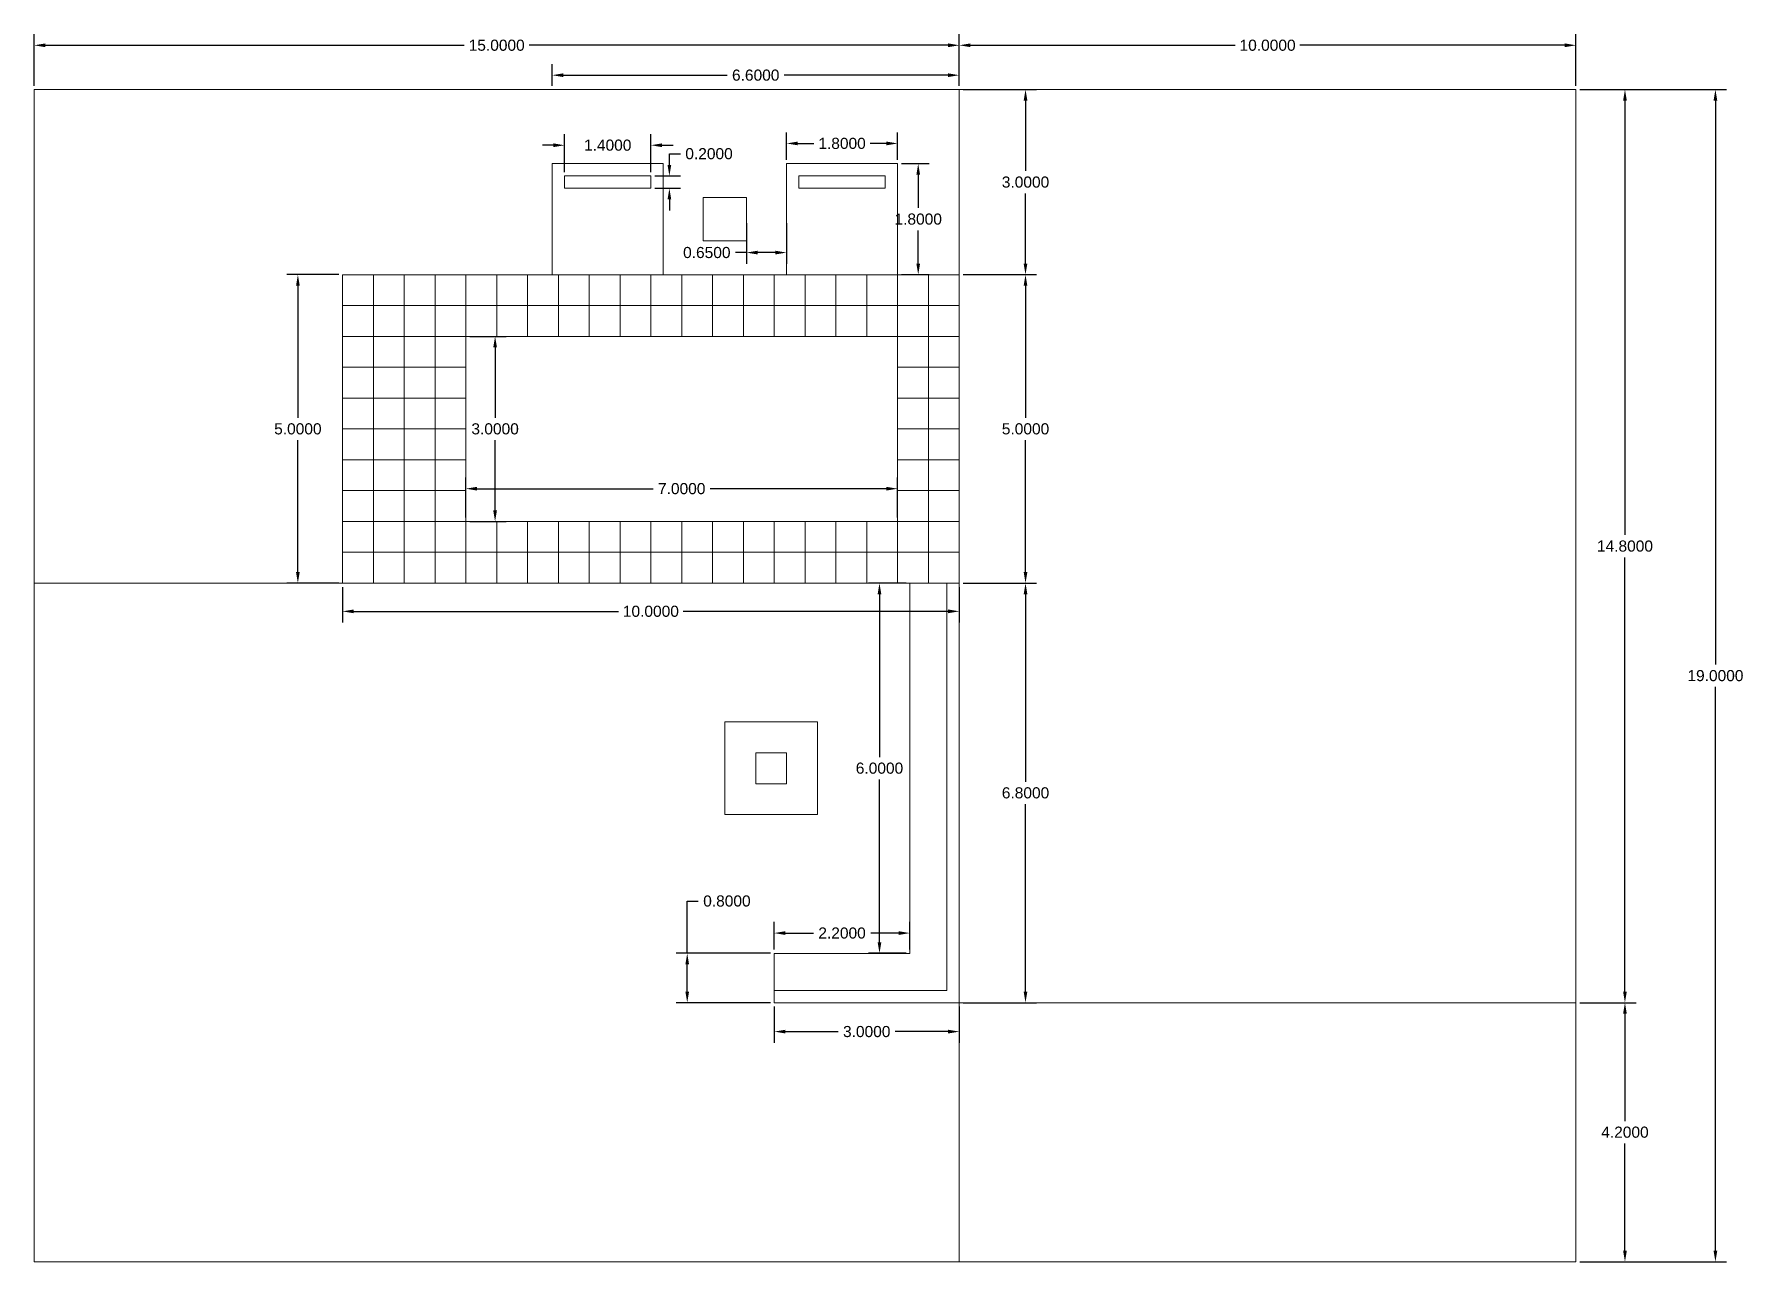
# Model space of a CAD drawing. Header units: millimetres. Extents: x 1283.7 to 1311.4, y 2458.9 to 2478.8.
import ezdxf

# ---------------------------------------------------------------- set-up
doc = ezdxf.new("R2010")
doc.units = ezdxf.units.MM
doc.layers.add('cotas', color=1, linetype='Continuous', lineweight=9)
doc.layers.add('linea', color=7, linetype='Continuous', lineweight=9)
doc.styles.get("Standard").update_dxf_attribs({"font": 'arial.ttf'})
doc.dimstyles.get("Standard").update_dxf_attribs({"dimtxt": 0.18, "dimasz": 0.18, "dimexe": 0.18, "dimexo": 0.0625, "dimgap": 0.09, "dimtad": 0, "dimtih": 1, "dimtoh": 1, "dimdec": 4, "dimzin": 0, "dimdsep": 46, "dimtxsty": 'Standard', "dimcen": 0.09, "dimadec": 0, "dimazin": 0, "dimtfac": 1, "dimtdec": 4, "dimtofl": 0, "dimtmove": 0, "dimatfit": 3, "dimfxl": 1, "dimtolj": 1, "dimtzin": 0, "dimarcsym": 0})

# ---------------------------------------------------------------- blocks, each defined once
blk = doc.blocks.new('*D2')
at = {"layer": 'cotas', "color": 0, "lineweight": -2, "transparency": 16777216}
for p, q in [((1298.801, 2477.897), (1299.993, 2477.897)), ((1299.813, 2477.717), (1299.813, 2476.579)), ((1299.813, 2475.077), (1299.813, 2476.215)), ((1298.801, 2474.897), (1299.993, 2474.897))]:
    blk.add_line(p, q, dxfattribs=at)
at = {"layer": 'cotas', "color": 0, "transparency": 16777216}
for points in [[(1299.783, 2477.717), (1299.843, 2477.717), (1299.813, 2477.897)], [(1299.783, 2475.077), (1299.843, 2475.077), (1299.813, 2474.897)]]:
    blk.add_solid(points, dxfattribs=at)
at = {"layer": 'Defpoints', "color": 0, "transparency": 16777216}
for p in [(1298.738, 2477.897), (1298.738, 2474.897), (1299.813, 2474.897)]:
    blk.add_point(p, dxfattribs=at)
at = {"layer": 'cotas', "color": 0, "transparency": 16777216, "insert": (1299.813, 2476.397), "char_height": 0.18, "attachment_point": 5}
blk.add_mtext('\\A1;3.0000', dxfattribs=at)
blk = doc.blocks.new('*D3')
at = {"layer": 'cotas', "color": 0, "lineweight": -2, "transparency": 16777216}
for p, q in [((1298.801, 2474.897), (1299.993, 2474.897)), ((1299.813, 2474.717), (1299.813, 2472.579)), ((1299.813, 2470.077), (1299.813, 2472.215)), ((1298.801, 2469.897), (1299.993, 2469.897))]:
    blk.add_line(p, q, dxfattribs=at)
at = {"layer": 'cotas', "color": 0, "transparency": 16777216}
for points in [[(1299.783, 2474.717), (1299.843, 2474.717), (1299.813, 2474.897)], [(1299.783, 2470.077), (1299.843, 2470.077), (1299.813, 2469.897)]]:
    blk.add_solid(points, dxfattribs=at)
at = {"layer": 'Defpoints', "color": 0, "transparency": 16777216}
for p in [(1298.738, 2474.897), (1298.738, 2469.897), (1299.813, 2469.897)]:
    blk.add_point(p, dxfattribs=at)
at = {"layer": 'cotas', "color": 0, "transparency": 16777216, "insert": (1299.813, 2472.397), "char_height": 0.18, "attachment_point": 5}
blk.add_mtext('\\A1;5.0000', dxfattribs=at)
blk = doc.blocks.new('*D4')
at = {"layer": 'cotas', "color": 0, "lineweight": -2, "transparency": 16777216}
for p, q in [((1298.801, 2469.897), (1299.993, 2469.897)), ((1299.813, 2469.717), (1299.813, 2466.679)), ((1299.813, 2463.277), (1299.813, 2466.315)), ((1298.801, 2463.097), (1299.993, 2463.097))]:
    blk.add_line(p, q, dxfattribs=at)
at = {"layer": 'cotas', "color": 0, "transparency": 16777216}
for points in [[(1299.783, 2469.717), (1299.843, 2469.717), (1299.813, 2469.897)], [(1299.783, 2463.277), (1299.843, 2463.277), (1299.813, 2463.097)]]:
    blk.add_solid(points, dxfattribs=at)
at = {"layer": 'Defpoints', "color": 0, "transparency": 16777216}
for p in [(1298.738, 2469.897), (1298.738, 2463.097), (1299.813, 2463.097)]:
    blk.add_point(p, dxfattribs=at)
at = {"layer": 'cotas', "color": 0, "transparency": 16777216, "insert": (1299.813, 2466.497), "char_height": 0.18, "attachment_point": 5}
blk.add_mtext('\\A1;6.8000', dxfattribs=at)
blk = doc.blocks.new('*D5')
at = {"layer": 'cotas', "color": 0, "lineweight": -2, "transparency": 16777216}
for p, q in [((1295.738, 2463.034), (1295.738, 2462.448)), ((1298.738, 2463.034), (1298.738, 2462.448)), ((1295.918, 2462.628), (1296.775, 2462.628)), ((1298.558, 2462.628), (1297.701, 2462.628))]:
    blk.add_line(p, q, dxfattribs=at)
at = {"layer": 'cotas', "color": 0, "transparency": 16777216}
for points in [[(1295.918, 2462.658), (1295.918, 2462.598), (1295.738, 2462.628)], [(1298.558, 2462.658), (1298.558, 2462.598), (1298.738, 2462.628)]]:
    blk.add_solid(points, dxfattribs=at)
at = {"layer": 'Defpoints', "color": 0, "transparency": 16777216}
for p in [(1295.738, 2463.097), (1298.738, 2463.097), (1295.738, 2462.628)]:
    blk.add_point(p, dxfattribs=at)
at = {"layer": 'cotas', "color": 0, "transparency": 16777216, "insert": (1297.238, 2462.628), "char_height": 0.18, "attachment_point": 5}
blk.add_mtext('\\A1;3.0000', dxfattribs=at)
blk = doc.blocks.new('*D6')
at = {"layer": 'cotas', "color": 0, "lineweight": -2, "transparency": 16777216}
for p, q in [((1294.327, 2463.897), (1294.327, 2464.744)), ((1294.327, 2464.744), (1294.507, 2464.744)), ((1295.676, 2463.897), (1294.147, 2463.897)), ((1294.327, 2463.277), (1294.327, 2463.717)), ((1295.676, 2463.097), (1294.147, 2463.097))]:
    blk.add_line(p, q, dxfattribs=at)
at = {"layer": 'cotas', "color": 0, "transparency": 16777216}
for points in [[(1294.297, 2463.717), (1294.357, 2463.717), (1294.327, 2463.897)], [(1294.297, 2463.277), (1294.357, 2463.277), (1294.327, 2463.097)]]:
    blk.add_solid(points, dxfattribs=at)
at = {"layer": 'Defpoints', "color": 0, "transparency": 16777216}
for p in [(1294.327, 2463.897), (1295.738, 2463.897), (1295.738, 2463.097)]:
    blk.add_point(p, dxfattribs=at)
at = {"layer": 'cotas', "color": 0, "transparency": 16777216, "insert": (1294.971, 2464.744), "char_height": 0.18, "attachment_point": 5}
blk.add_mtext('\\A1;0.8000', dxfattribs=at)
blk = doc.blocks.new('*D7')
at = {"layer": 'cotas', "color": 0, "lineweight": -2, "transparency": 16777216}
for p, q in [((1297.876, 2469.897), (1297.265, 2469.897)), ((1297.445, 2469.717), (1297.445, 2467.079)), ((1297.445, 2464.077), (1297.445, 2466.715)), ((1297.876, 2463.897), (1297.265, 2463.897))]:
    blk.add_line(p, q, dxfattribs=at)
at = {"layer": 'cotas', "color": 0, "transparency": 16777216}
for points in [[(1297.415, 2469.717), (1297.475, 2469.717), (1297.445, 2469.897)], [(1297.415, 2464.077), (1297.475, 2464.077), (1297.445, 2463.897)]]:
    blk.add_solid(points, dxfattribs=at)
at = {"layer": 'Defpoints', "color": 0, "transparency": 16777216}
for p in [(1297.938, 2469.897), (1297.445, 2463.897), (1297.938, 2463.897)]:
    blk.add_point(p, dxfattribs=at)
at = {"layer": 'cotas', "color": 0, "transparency": 16777216, "insert": (1297.445, 2466.897), "char_height": 0.18, "attachment_point": 5}
blk.add_mtext('\\A1;6.0000', dxfattribs=at)
blk = doc.blocks.new('*D8')
at = {"layer": 'cotas', "color": 0, "lineweight": -2, "transparency": 16777216}
for p, q in [((1295.738, 2463.959), (1295.738, 2464.405)), ((1295.918, 2464.225), (1296.373, 2464.225)), ((1297.758, 2464.225), (1297.303, 2464.225)), ((1297.938, 2463.959), (1297.938, 2464.405))]:
    blk.add_line(p, q, dxfattribs=at)
at = {"layer": 'cotas', "color": 0, "transparency": 16777216}
for points in [[(1295.918, 2464.255), (1295.918, 2464.195), (1295.738, 2464.225)], [(1297.758, 2464.255), (1297.758, 2464.195), (1297.938, 2464.225)]]:
    blk.add_solid(points, dxfattribs=at)
at = {"layer": 'Defpoints', "color": 0, "transparency": 16777216}
for p in [(1297.938, 2464.225), (1295.738, 2463.897), (1297.938, 2463.897)]:
    blk.add_point(p, dxfattribs=at)
at = {"layer": 'cotas', "color": 0, "transparency": 16777216, "insert": (1296.838, 2464.225), "char_height": 0.18, "attachment_point": 5}
blk.add_mtext('\\A1;2.2000', dxfattribs=at)
blk = doc.blocks.new('*D9')
at = {"layer": 'cotas', "color": 0, "lineweight": -2, "transparency": 16777216}
for p, q in [((1295.938, 2476.759), (1295.938, 2477.204)), ((1296.118, 2477.024), (1296.383, 2477.024)), ((1297.558, 2477.024), (1297.293, 2477.024)), ((1297.738, 2476.759), (1297.738, 2477.204))]:
    blk.add_line(p, q, dxfattribs=at)
at = {"layer": 'cotas', "color": 0, "transparency": 16777216}
for points in [[(1296.118, 2477.054), (1296.118, 2476.994), (1295.938, 2477.024)], [(1297.558, 2477.054), (1297.558, 2476.994), (1297.738, 2477.024)]]:
    blk.add_solid(points, dxfattribs=at)
at = {"layer": 'Defpoints', "color": 0, "transparency": 16777216}
for p in [(1295.938, 2477.024), (1295.938, 2476.697), (1297.738, 2476.697)]:
    blk.add_point(p, dxfattribs=at)
at = {"layer": 'cotas', "color": 0, "transparency": 16777216, "insert": (1296.838, 2477.024), "char_height": 0.18, "attachment_point": 5}
blk.add_mtext('\\A1;1.8000', dxfattribs=at)
blk = doc.blocks.new('*D10')
at = {"layer": 'cotas', "color": 0, "lineweight": -2, "transparency": 16777216}
for p, q in [((1297.801, 2476.697), (1298.253, 2476.697)), ((1298.073, 2476.517), (1298.073, 2475.979)), ((1298.073, 2475.077), (1298.073, 2475.615)), ((1297.801, 2474.897), (1298.253, 2474.897))]:
    blk.add_line(p, q, dxfattribs=at)
at = {"layer": 'cotas', "color": 0, "transparency": 16777216}
for points in [[(1298.043, 2476.517), (1298.103, 2476.517), (1298.073, 2476.697)], [(1298.043, 2475.077), (1298.103, 2475.077), (1298.073, 2474.897)]]:
    blk.add_solid(points, dxfattribs=at)
at = {"layer": 'Defpoints', "color": 0, "transparency": 16777216}
for p in [(1297.738, 2476.697), (1297.738, 2474.897), (1298.073, 2474.897)]:
    blk.add_point(p, dxfattribs=at)
at = {"layer": 'cotas', "color": 0, "transparency": 16777216, "insert": (1298.073, 2475.797), "char_height": 0.18, "attachment_point": 5}
blk.add_mtext('\\A1;1.8000', dxfattribs=at)
blk = doc.blocks.new('*D11')
at = {"layer": 'cotas', "color": 0, "lineweight": -2, "transparency": 16777216}
for p, q in [((1292.158, 2476.995), (1291.978, 2476.995)), ((1292.338, 2476.559), (1292.338, 2477.175)), ((1293.738, 2476.559), (1293.738, 2477.175)), ((1293.918, 2476.995), (1294.098, 2476.995))]:
    blk.add_line(p, q, dxfattribs=at)
at = {"layer": 'cotas', "color": 0, "transparency": 16777216}
for points in [[(1292.158, 2477.025), (1292.158, 2476.965), (1292.338, 2476.995)], [(1293.918, 2477.025), (1293.918, 2476.965), (1293.738, 2476.995)]]:
    blk.add_solid(points, dxfattribs=at)
at = {"layer": 'Defpoints', "color": 0, "transparency": 16777216}
for p in [(1292.338, 2476.995), (1292.338, 2476.497), (1293.738, 2476.497)]:
    blk.add_point(p, dxfattribs=at)
at = {"layer": 'cotas', "color": 0, "transparency": 16777216, "insert": (1293.038, 2476.995), "char_height": 0.18, "attachment_point": 5}
blk.add_mtext('\\A1;1.4000', dxfattribs=at)
blk = doc.blocks.new('*D12')
at = {"layer": 'cotas', "color": 0, "lineweight": -2, "transparency": 16777216}
for p, q in [((1294.038, 2476.677), (1294.038, 2476.857)), ((1294.038, 2476.857), (1294.218, 2476.857)), ((1293.801, 2476.497), (1294.218, 2476.497)), ((1293.801, 2476.297), (1294.218, 2476.297)), ((1294.038, 2476.117), (1294.038, 2475.937))]:
    blk.add_line(p, q, dxfattribs=at)
at = {"layer": 'cotas', "color": 0, "transparency": 16777216}
for points in [[(1294.008, 2476.677), (1294.068, 2476.677), (1294.038, 2476.497)], [(1294.008, 2476.117), (1294.068, 2476.117), (1294.038, 2476.297)]]:
    blk.add_solid(points, dxfattribs=at)
at = {"layer": 'Defpoints', "color": 0, "transparency": 16777216}
for p in [(1293.738, 2476.497), (1294.038, 2476.497), (1293.738, 2476.297)]:
    blk.add_point(p, dxfattribs=at)
at = {"layer": 'cotas', "color": 0, "transparency": 16777216, "insert": (1294.681, 2476.857), "char_height": 0.18, "attachment_point": 5}
blk.add_mtext('\\A1;0.2000', dxfattribs=at)
blk = doc.blocks.new('*D13')
at = {"layer": 'cotas', "color": 0, "lineweight": -2, "transparency": 16777216}
for p, q in [((1295.288, 2475.734), (1295.288, 2475.075)), ((1295.938, 2475.734), (1295.938, 2475.075)), ((1295.288, 2475.255), (1295.108, 2475.255)), ((1295.758, 2475.255), (1295.468, 2475.255))]:
    blk.add_line(p, q, dxfattribs=at)
at = {"layer": 'cotas', "color": 0, "transparency": 16777216}
for points in [[(1295.468, 2475.285), (1295.468, 2475.225), (1295.288, 2475.255)], [(1295.758, 2475.285), (1295.758, 2475.225), (1295.938, 2475.255)]]:
    blk.add_solid(points, dxfattribs=at)
at = {"layer": 'Defpoints', "color": 0, "transparency": 16777216}
for p in [(1295.288, 2475.797), (1295.938, 2475.797), (1295.288, 2475.255)]:
    blk.add_point(p, dxfattribs=at)
at = {"layer": 'cotas', "color": 0, "transparency": 16777216, "insert": (1294.645, 2475.255), "char_height": 0.18, "attachment_point": 5}
blk.add_mtext('\\A1;0.6500', dxfattribs=at)
blk = doc.blocks.new('*D14')
at = {"layer": 'cotas', "color": 0, "lineweight": -2, "transparency": 16777216}
for p, q in [((1288.676, 2474.897), (1287.834, 2474.897)), ((1288.014, 2474.717), (1288.014, 2472.579)), ((1288.014, 2470.077), (1288.014, 2472.215)), ((1288.676, 2469.897), (1287.834, 2469.897))]:
    blk.add_line(p, q, dxfattribs=at)
at = {"layer": 'cotas', "color": 0, "transparency": 16777216}
for points in [[(1287.984, 2474.717), (1288.044, 2474.717), (1288.014, 2474.897)], [(1287.984, 2470.077), (1288.044, 2470.077), (1288.014, 2469.897)]]:
    blk.add_solid(points, dxfattribs=at)
at = {"layer": 'Defpoints', "color": 0, "transparency": 16777216}
for p in [(1288.738, 2474.897), (1288.014, 2469.897), (1288.738, 2469.897)]:
    blk.add_point(p, dxfattribs=at)
at = {"layer": 'cotas', "color": 0, "transparency": 16777216, "insert": (1288.014, 2472.397), "char_height": 0.18, "attachment_point": 5}
blk.add_mtext('\\A1;5.0000', dxfattribs=at)
blk = doc.blocks.new('*D15')
at = {"layer": 'cotas', "color": 0, "lineweight": -2, "transparency": 16777216}
for p, q in [((1290.801, 2473.897), (1291.392, 2473.897)), ((1291.212, 2473.717), (1291.212, 2472.579)), ((1291.212, 2471.077), (1291.212, 2472.215)), ((1290.801, 2470.897), (1291.392, 2470.897))]:
    blk.add_line(p, q, dxfattribs=at)
at = {"layer": 'cotas', "color": 0, "transparency": 16777216}
for points in [[(1291.182, 2473.717), (1291.242, 2473.717), (1291.212, 2473.897)], [(1291.182, 2471.077), (1291.242, 2471.077), (1291.212, 2470.897)]]:
    blk.add_solid(points, dxfattribs=at)
at = {"layer": 'Defpoints', "color": 0, "transparency": 16777216}
for p in [(1290.738, 2473.897), (1291.212, 2473.897), (1290.738, 2470.897)]:
    blk.add_point(p, dxfattribs=at)
at = {"layer": 'cotas', "color": 0, "transparency": 16777216, "insert": (1291.212, 2472.397), "char_height": 0.18, "attachment_point": 5}
blk.add_mtext('\\A1;3.0000', dxfattribs=at)
blk = doc.blocks.new('*D16')
at = {"layer": 'cotas', "color": 0, "lineweight": -2, "transparency": 16777216}
for p, q in [((1290.738, 2470.959), (1290.738, 2471.608)), ((1290.918, 2471.428), (1293.775, 2471.428)), ((1297.558, 2471.428), (1294.701, 2471.428)), ((1297.738, 2470.959), (1297.738, 2471.608))]:
    blk.add_line(p, q, dxfattribs=at)
at = {"layer": 'cotas', "color": 0, "transparency": 16777216}
for points in [[(1290.918, 2471.458), (1290.918, 2471.398), (1290.738, 2471.428)], [(1297.558, 2471.458), (1297.558, 2471.398), (1297.738, 2471.428)]]:
    blk.add_solid(points, dxfattribs=at)
at = {"layer": 'Defpoints', "color": 0, "transparency": 16777216}
for p in [(1290.738, 2471.428), (1290.738, 2470.897), (1297.738, 2470.897)]:
    blk.add_point(p, dxfattribs=at)
at = {"layer": 'cotas', "color": 0, "transparency": 16777216, "insert": (1294.238, 2471.428), "char_height": 0.18, "attachment_point": 5}
blk.add_mtext('\\A1;7.0000', dxfattribs=at)
blk = doc.blocks.new('*D17')
at = {"layer": 'cotas', "color": 0, "lineweight": -2, "transparency": 16777216}
for p, q in [((1288.738, 2469.834), (1288.738, 2469.26)), ((1298.738, 2469.834), (1298.738, 2469.26)), ((1288.918, 2469.44), (1293.213, 2469.44)), ((1298.558, 2469.44), (1294.263, 2469.44))]:
    blk.add_line(p, q, dxfattribs=at)
at = {"layer": 'cotas', "color": 0, "transparency": 16777216}
for points in [[(1288.918, 2469.47), (1288.918, 2469.41), (1288.738, 2469.44)], [(1298.558, 2469.47), (1298.558, 2469.41), (1298.738, 2469.44)]]:
    blk.add_solid(points, dxfattribs=at)
at = {"layer": 'Defpoints', "color": 0, "transparency": 16777216}
for p in [(1288.738, 2469.897), (1298.738, 2469.897), (1298.738, 2469.44)]:
    blk.add_point(p, dxfattribs=at)
at = {"layer": 'cotas', "color": 0, "transparency": 16777216, "insert": (1293.738, 2469.44), "char_height": 0.18, "attachment_point": 5}
blk.add_mtext('\\A1;10.0000', dxfattribs=at)
blk = doc.blocks.new('*D18')
at = {"layer": 'cotas', "color": 0, "lineweight": -2, "transparency": 16777216}
for p, q in [((1292.138, 2477.959), (1292.138, 2478.31)), ((1292.318, 2478.13), (1294.974, 2478.13)), ((1298.558, 2478.13), (1295.902, 2478.13)), ((1298.738, 2477.959), (1298.738, 2478.31))]:
    blk.add_line(p, q, dxfattribs=at)
at = {"layer": 'cotas', "color": 0, "transparency": 16777216}
for points in [[(1292.318, 2478.16), (1292.318, 2478.1), (1292.138, 2478.13)], [(1298.558, 2478.16), (1298.558, 2478.1), (1298.738, 2478.13)]]:
    blk.add_solid(points, dxfattribs=at)
at = {"layer": 'Defpoints', "color": 0, "transparency": 16777216}
for p in [(1292.138, 2478.13), (1292.138, 2477.897), (1298.738, 2477.897)]:
    blk.add_point(p, dxfattribs=at)
at = {"layer": 'cotas', "color": 0, "transparency": 16777216, "insert": (1295.438, 2478.13), "char_height": 0.18, "attachment_point": 5}
blk.add_mtext('\\A1;6.6000', dxfattribs=at)
blk = doc.blocks.new('*D19')
at = {"layer": 'cotas', "color": 0, "lineweight": -2, "transparency": 16777216}
for p, q in [((1283.738, 2477.959), (1283.738, 2478.795)), ((1283.918, 2478.615), (1290.713, 2478.615)), ((1298.558, 2478.615), (1291.763, 2478.615)), ((1298.738, 2477.959), (1298.738, 2478.795))]:
    blk.add_line(p, q, dxfattribs=at)
at = {"layer": 'cotas', "color": 0, "transparency": 16777216}
for points in [[(1283.918, 2478.645), (1283.918, 2478.585), (1283.738, 2478.615)], [(1298.558, 2478.645), (1298.558, 2478.585), (1298.738, 2478.615)]]:
    blk.add_solid(points, dxfattribs=at)
at = {"layer": 'Defpoints', "color": 0, "transparency": 16777216}
for p in [(1298.738, 2478.615), (1283.738, 2477.897), (1298.738, 2477.897)]:
    blk.add_point(p, dxfattribs=at)
at = {"layer": 'cotas', "color": 0, "transparency": 16777216, "insert": (1291.238, 2478.615), "char_height": 0.18, "attachment_point": 5}
blk.add_mtext('\\A1;15.0000', dxfattribs=at)
blk = doc.blocks.new('*D20')
at = {"layer": 'cotas', "color": 0, "lineweight": -2, "transparency": 16777216}
for p, q in [((1298.738, 2477.959), (1298.738, 2478.795)), ((1298.918, 2478.615), (1303.213, 2478.615)), ((1308.558, 2478.615), (1304.263, 2478.615)), ((1308.738, 2477.959), (1308.738, 2478.795))]:
    blk.add_line(p, q, dxfattribs=at)
at = {"layer": 'cotas', "color": 0, "transparency": 16777216}
for points in [[(1298.918, 2478.645), (1298.918, 2478.585), (1298.738, 2478.615)], [(1308.558, 2478.645), (1308.558, 2478.585), (1308.738, 2478.615)]]:
    blk.add_solid(points, dxfattribs=at)
at = {"layer": 'Defpoints', "color": 0, "transparency": 16777216}
for p in [(1308.738, 2478.615), (1298.738, 2477.897), (1308.738, 2477.897)]:
    blk.add_point(p, dxfattribs=at)
at = {"layer": 'cotas', "color": 0, "transparency": 16777216, "insert": (1303.738, 2478.615), "char_height": 0.18, "attachment_point": 5}
blk.add_mtext('\\A1;10.0000', dxfattribs=at)
blk = doc.blocks.new('*D21')
at = {"layer": 'cotas', "color": 0, "lineweight": -2, "transparency": 16777216}
for p, q in [((1308.801, 2477.897), (1311.18, 2477.897)), ((1311, 2477.717), (1311, 2468.579)), ((1311, 2459.077), (1311, 2468.215)), ((1308.801, 2458.897), (1311.18, 2458.897))]:
    blk.add_line(p, q, dxfattribs=at)
at = {"layer": 'cotas', "color": 0, "transparency": 16777216}
for points in [[(1310.97, 2477.717), (1311.03, 2477.717), (1311, 2477.897)], [(1310.97, 2459.077), (1311.03, 2459.077), (1311, 2458.897)]]:
    blk.add_solid(points, dxfattribs=at)
at = {"layer": 'Defpoints', "color": 0, "transparency": 16777216}
for p in [(1308.738, 2477.897), (1308.738, 2458.897), (1311, 2458.897)]:
    blk.add_point(p, dxfattribs=at)
at = {"layer": 'cotas', "color": 0, "transparency": 16777216, "insert": (1311, 2468.397), "char_height": 0.18, "attachment_point": 5}
blk.add_mtext('\\A1;19.0000', dxfattribs=at)
blk = doc.blocks.new('*D22')
at = {"layer": 'cotas', "color": 0, "lineweight": -2, "transparency": 16777216}
for p, q in [((1308.801, 2463.097), (1309.713, 2463.097)), ((1309.533, 2462.917), (1309.533, 2461.179)), ((1309.533, 2459.077), (1309.533, 2460.815)), ((1308.801, 2458.897), (1309.713, 2458.897))]:
    blk.add_line(p, q, dxfattribs=at)
at = {"layer": 'cotas', "color": 0, "transparency": 16777216}
for points in [[(1309.503, 2462.917), (1309.563, 2462.917), (1309.533, 2463.097)], [(1309.503, 2459.077), (1309.563, 2459.077), (1309.533, 2458.897)]]:
    blk.add_solid(points, dxfattribs=at)
at = {"layer": 'Defpoints', "color": 0, "transparency": 16777216}
for p in [(1308.738, 2463.097), (1308.738, 2458.897), (1309.533, 2458.897)]:
    blk.add_point(p, dxfattribs=at)
at = {"layer": 'cotas', "color": 0, "transparency": 16777216, "insert": (1309.533, 2460.997), "char_height": 0.18, "attachment_point": 5}
blk.add_mtext('\\A1;4.2000', dxfattribs=at)
blk = doc.blocks.new('*D23')
at = {"layer": 'cotas', "color": 0, "lineweight": -2, "transparency": 16777216}
for p, q in [((1308.801, 2477.897), (1309.713, 2477.897)), ((1309.533, 2477.717), (1309.533, 2470.679)), ((1309.533, 2463.277), (1309.533, 2470.315)), ((1308.801, 2463.097), (1309.713, 2463.097))]:
    blk.add_line(p, q, dxfattribs=at)
at = {"layer": 'cotas', "color": 0, "transparency": 16777216}
for points in [[(1309.503, 2477.717), (1309.563, 2477.717), (1309.533, 2477.897)], [(1309.503, 2463.277), (1309.563, 2463.277), (1309.533, 2463.097)]]:
    blk.add_solid(points, dxfattribs=at)
at = {"layer": 'Defpoints', "color": 0, "transparency": 16777216}
for p in [(1308.738, 2477.897), (1308.738, 2463.097), (1309.533, 2463.097)]:
    blk.add_point(p, dxfattribs=at)
at = {"layer": 'cotas', "color": 0, "transparency": 16777216, "insert": (1309.533, 2470.497), "char_height": 0.18, "attachment_point": 5}
blk.add_mtext('\\A1;14.8000', dxfattribs=at)

msp = doc.modelspace()

# ---------------------------------------------------------------- linework, layer by layer
at = {"layer": 'linea'}
for p, q in [((1283.73802, 2477.89673), (1298.73802, 2477.89673)), ((1283.73802, 2458.89673), (1283.73802, 2477.89673)), ((1298.73802, 2477.89673), (1298.73802, 2458.89673)), ((1298.73802, 2477.89673), (1308.73802, 2477.89673)), ((1308.73802, 2477.89673), (1308.73802, 2458.89673)), ((1308.73802, 2477.89673), (1308.73802, 2461.89673)), ((1293.93802, 2476.69673), (1292.13802, 2476.69673)), ((1292.13802, 2476.69673), (1292.13802, 2474.89673)), ((1293.93802, 2474.89673), (1293.93802, 2476.69673)), ((1297.73802, 2476.69673), (1295.93802, 2476.69673)), ((1295.93802, 2476.69673), (1295.93802, 2474.89673)), ((1297.73802, 2474.89673), (1297.73802, 2476.69673)), ((1293.73802, 2476.49673), (1292.33802, 2476.49673)), ((1292.33802, 2476.49673), (1292.33802, 2476.29673)), ((1293.73802, 2476.29673), (1293.73802, 2476.49673)), ((1297.53802, 2476.49673), (1296.13802, 2476.49673)), ((1296.13802, 2476.49673), (1296.13802, 2476.29673)), ((1297.53802, 2476.29673), (1297.53802, 2476.49673)), ((1293.73802, 2476.29673), (1292.33802, 2476.29673)), ((1295.28802, 2476.14673), (1294.58802, 2476.14673)), ((1294.58802, 2476.14673), (1294.58802, 2475.44673)), ((1295.28802, 2475.44673), (1295.28802, 2476.14673)), ((1297.53802, 2476.29673), (1296.13802, 2476.29673)), ((1294.58802, 2475.44673), (1295.28802, 2475.44673)), ((1288.73802, 2474.89673), (1298.73802, 2474.89673)), ((1288.73802, 2474.89673), (1288.73802, 2469.89673)), ((1289.23802, 2474.89673), (1289.23802, 2473.89673)), ((1289.73802, 2474.89673), (1289.73802, 2469.89673)), ((1289.73802, 2474.89673), (1289.73802, 2469.89673)), ((1290.23802, 2474.89673), (1290.23802, 2473.89673)), ((1290.73802, 2474.89673), (1290.73802, 2473.89673)), ((1290.73802, 2474.89673), (1290.73802, 2469.89673)), ((1291.23802, 2474.89673), (1291.23802, 2473.89673)), ((1291.73802, 2474.89673), (1291.73802, 2473.89673)), ((1292.13802, 2474.89673), (1293.93802, 2474.89673)), ((1292.23802, 2474.89673), (1292.23802, 2473.89673)), ((1292.73802, 2474.89673), (1292.73802, 2473.89673)), ((1293.23802, 2474.89673), (1293.23802, 2473.89673)), ((1293.73802, 2474.89673), (1293.73802, 2473.89673)), ((1294.23802, 2474.89673), (1294.23802, 2473.89673)), ((1294.73802, 2474.89673), (1294.73802, 2473.89673)), ((1295.23802, 2474.89673), (1295.23802, 2473.89673)), ((1295.73802, 2474.89673), (1295.73802, 2473.89673)), ((1295.93802, 2474.89673), (1297.73802, 2474.89673)), ((1296.23802, 2474.89673), (1296.23802, 2473.89673)), ((1296.73802, 2474.89673), (1296.73802, 2473.89673)), ((1297.23802, 2474.89673), (1297.23802, 2473.89673)), ((1297.73802, 2474.89673), (1297.73802, 2473.89673)), ((1298.23802, 2474.89673), (1298.23802, 2473.89673)), ((1288.73802, 2474.39673), (1289.73802, 2474.39673)), ((1289.73802, 2474.39673), (1290.73802, 2474.39673)), ((1290.73802, 2474.39673), (1298.73802, 2474.39673)), ((1288.73802, 2473.89673), (1289.73802, 2473.89673)), ((1289.23802, 2473.89673), (1289.23802, 2469.89673)), ((1289.73802, 2473.89673), (1290.73802, 2473.89673)), ((1290.23802, 2473.89673), (1290.23802, 2469.89673)), ((1290.73802, 2473.89673), (1298.73802, 2473.89673)), ((1297.73802, 2473.89673), (1297.73802, 2469.89673)), ((1298.23802, 2473.89673), (1298.23802, 2469.89673)), ((1288.73802, 2473.39673), (1289.73802, 2473.39673)), ((1289.73802, 2473.39673), (1290.73802, 2473.39673)), ((1297.73802, 2473.39673), (1298.73802, 2473.39673)), ((1288.73802, 2472.89673), (1289.73802, 2472.89673)), ((1289.73802, 2472.89673), (1290.73802, 2472.89673)), ((1297.73802, 2472.89673), (1298.73802, 2472.89673)), ((1288.73802, 2472.39673), (1289.73802, 2472.39673)), ((1289.73802, 2472.39673), (1290.73802, 2472.39673)), ((1297.73802, 2472.39673), (1298.73802, 2472.39673)), ((1288.73802, 2471.89673), (1289.73802, 2471.89673)), ((1289.73802, 2471.89673), (1290.73802, 2471.89673)), ((1297.73802, 2471.89673), (1298.73802, 2471.89673)), ((1288.73802, 2471.39673), (1289.73802, 2471.39673)), ((1289.73802, 2471.39673), (1290.73802, 2471.39673)), ((1297.73802, 2471.39673), (1298.73802, 2471.39673)), ((1288.73802, 2470.89673), (1289.73802, 2470.89673)), ((1289.73802, 2470.89673), (1290.73802, 2470.89673)), ((1290.73802, 2470.89673), (1298.73802, 2470.89673)), ((1290.73802, 2470.89673), (1290.73802, 2469.89673)), ((1291.23802, 2470.89673), (1291.23802, 2469.89673)), ((1291.73802, 2470.89673), (1291.73802, 2469.89673)), ((1292.23802, 2470.89673), (1292.23802, 2469.89673)), ((1292.73802, 2470.89673), (1292.73802, 2469.89673)), ((1293.23802, 2470.89673), (1293.23802, 2469.89673)), ((1293.73802, 2470.89673), (1293.73802, 2469.89673)), ((1294.23802, 2470.89673), (1294.23802, 2469.89673)), ((1294.73802, 2470.89673), (1294.73802, 2469.89673)), ((1295.23802, 2470.89673), (1295.23802, 2469.89673)), ((1295.73802, 2470.89673), (1295.73802, 2469.89673)), ((1296.23802, 2470.89673), (1296.23802, 2469.89673)), ((1296.73802, 2470.89673), (1296.73802, 2469.89673)), ((1297.23802, 2470.89673), (1297.23802, 2469.89673)), ((1288.73802, 2470.39673), (1289.73802, 2470.39673)), ((1289.73802, 2470.39673), (1290.73802, 2470.39673)), ((1290.73802, 2470.39673), (1298.73802, 2470.39673)), ((1283.73802, 2469.89673), (1298.73802, 2469.89673)), ((1297.93802, 2469.89673), (1297.93802, 2463.89673)), ((1298.53802, 2469.89673), (1298.53802, 2463.29673)), ((1294.93802, 2467.64673), (1296.43802, 2467.64673)), ((1294.93802, 2467.64673), (1294.93802, 2466.14673)), ((1296.43802, 2467.64673), (1296.43802, 2466.14673)), ((1295.43802, 2467.14673), (1295.93802, 2467.14673)), ((1295.43802, 2467.14673), (1295.43802, 2466.64673)), ((1295.93802, 2467.14673), (1295.93802, 2466.64673)), ((1295.43802, 2466.64673), (1295.93802, 2466.64673)), ((1294.93802, 2466.14673), (1296.43802, 2466.14673)), ((1297.93802, 2463.89673), (1295.73802, 2463.89673)), ((1295.73802, 2463.89673), (1295.73802, 2463.09673)), ((1295.73802, 2463.29673), (1298.53802, 2463.29673)), ((1295.73802, 2463.09673), (1298.73802, 2463.09673)), ((1308.73802, 2463.09673), (1298.73802, 2463.09673)), ((1298.73802, 2458.89673), (1283.73802, 2458.89673)), ((1308.73802, 2458.89673), (1298.73802, 2458.89673))]:
    msp.add_line(p, q, dxfattribs=at)

# ---------------------------------------------------------------- dimensions: what is measured, and where the dimension line sits
at = {"layer": 'cotas'}
for base, p1, p2, picture, middle in [((1298.73802, 2478.61483), (1283.73802, 2477.89673), (1298.73802, 2477.89673), '*D19', (1291.23802, 2478.61483)), ((1308.73802, 2478.61483), (1298.73802, 2477.89673), (1308.73802, 2477.89673), '*D20', (1303.73802, 2478.61483)), ((1292.13802, 2478.12999), (1298.73802, 2477.89673), (1292.13802, 2477.89673), '*D18', (1295.43802, 2478.12999)), ((1292.33802, 2476.99463), (1293.73802, 2476.49673), (1292.33802, 2476.49673), '*D11', (1293.03802, 2476.99463)), ((1295.93802, 2477.02449), (1297.73802, 2476.69673), (1295.93802, 2476.69673), '*D9', (1296.83802, 2477.02449)), ((1295.28802, 2475.25455), (1295.93802, 2475.79673), (1295.28802, 2475.79673), '*D13', (1294.6447, 2475.25455)), ((1290.73802, 2471.42755), (1297.73802, 2470.89673), (1290.73802, 2470.89673), '*D16', (1294.23802, 2471.42755)), ((1298.73802, 2469.44009), (1288.73802, 2469.89673), (1298.73802, 2469.89673), '*D17', (1293.73802, 2469.44009)), ((1297.93802, 2464.22491), (1295.73802, 2463.89673), (1297.93802, 2463.89673), '*D8', (1296.83802, 2464.22491)), ((1295.73802, 2462.62767), (1298.73802, 2463.09673), (1295.73802, 2463.09673), '*D5', (1297.23802, 2462.62767))]:
    dim = msp.add_linear_dim(base=base, p1=p1, p2=p2, dimstyle='Standard', dxfattribs=at)
    dim.commit()
    dim.dimension.update_dxf_attribs({"geometry": picture, "text_midpoint": middle})
for base, p1, p2, picture, middle in [((1299.81269, 2474.89673), (1298.73802, 2477.89673), (1298.73802, 2474.89673), '*D2', (1299.81269, 2476.39673)), ((1310.99965, 2458.89673), (1308.73802, 2477.89673), (1308.73802, 2458.89673), '*D21', (1310.99965, 2468.39673)), ((1309.53307, 2463.09673), (1308.73802, 2477.89673), (1308.73802, 2463.09673), '*D23', (1309.53307, 2470.49673)), ((1294.03774, 2476.49673), (1293.73802, 2476.29673), (1293.73802, 2476.49673), '*D12', (1294.68106, 2476.85673)), ((1298.07315, 2474.89673), (1297.73802, 2476.69673), (1297.73802, 2474.89673), '*D10', (1298.07315, 2475.79673)), ((1288.01401, 2469.89673), (1288.73802, 2474.89673), (1288.73802, 2469.89673), '*D14', (1288.01401, 2472.39673)), ((1299.81269, 2469.89673), (1298.73802, 2474.89673), (1298.73802, 2469.89673), '*D3', (1299.81269, 2472.39673)), ((1291.21175, 2473.89673), (1290.73802, 2470.89673), (1290.73802, 2473.89673), '*D15', (1291.21175, 2472.39673)), ((1297.44495, 2463.89673), (1297.93802, 2469.89673), (1297.93802, 2463.89673), '*D7', (1297.44495, 2466.89673)), ((1299.81269, 2463.09673), (1298.73802, 2469.89673), (1298.73802, 2463.09673), '*D4', (1299.81269, 2466.49673)), ((1309.53307, 2458.89673), (1308.73802, 2463.09673), (1308.73802, 2458.89673), '*D22', (1309.53307, 2460.99673))]:
    dim = msp.add_linear_dim(base=base, p1=p1, p2=p2, angle=90, dimstyle='Standard', dxfattribs=at)
    dim.commit()
    dim.dimension.update_dxf_attribs({"geometry": picture, "text_midpoint": middle})
dim = msp.add_linear_dim(base=(1294.32725, 2463.89673), p1=(1295.73802, 2463.09673), p2=(1295.73802, 2463.89673), angle=90, dimstyle='Standard', dxfattribs=at)
dim.commit()
dim.dimension.update_dxf_attribs({"geometry": '*D6', "text_midpoint": (1294.97057, 2464.74387), "dimtype": 160})

doc.saveas('drawing.dxf')
